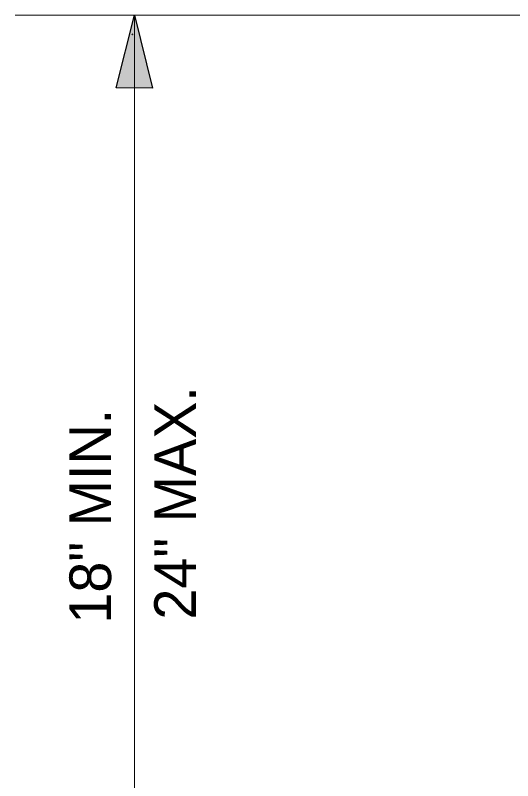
# Model space of a CAD drawing. Extents: x -7173 to 22381, y -5981 to 22381.
# Drawn here: x -4516 to -3202, y -171 to 1850 of the extents above; entities that cross this region are included whole.
import ezdxf

# ---------------------------------------------------------------- set-up
doc = ezdxf.new("R2010")
doc.units = 0
doc.header["$LTSCALE"] = 44
doc.layers.add('8', color=7, linetype='Continuous', lineweight=25)

msp = doc.modelspace()

# ---------------------------------------------------------------- hatches: boundary and pattern name
at = {"layer": '8'}
msp.add_hatch(color=256, dxfattribs=at).paths.add_polyline_path([(-4249.45, 1658.09), (-4200.83, 1849.93), (-4153.45, 1657.78)])

# ---------------------------------------------------------------- linework, layer by layer
at = {"layer": '8', "lineweight": 13}
for p, q in [((-2365.29, 1849.93), (-4515.95, 1849.93)), ((-4200.83, 1849.93), (-4200.83, -746.35))]:
    msp.add_line(p, q, dxfattribs=at)
at = {"layer": '8'}
for points in [[(-4249.45, 1658.09), (-4200.83, 1849.93), (-4153.45, 1657.78)], [(-4207.05, 1800.13), (-4207.07, 1800.17), (-4207.07, 1800.2), (-4207.05, 1800.22), (-4207.02, 1800.22), (-4206.99, 1800.19), (-4206.97, 1800.15), (-4206.97, 1800.11), (-4206.98, 1800.09), (-4207.01, 1800.09), (-4207.04, 1800.11)], [(-4207.05, 1800.13), (-4207.07, 1800.17), (-4207.07, 1800.2), (-4207.05, 1800.22), (-4207.02, 1800.22), (-4206.99, 1800.19), (-4206.97, 1800.15), (-4206.97, 1800.11), (-4206.98, 1800.09), (-4207.01, 1800.09), (-4207.04, 1800.11)], [(-4207.03, 1799.99), (-4207.06, 1800.01), (-4207.06, 1800.04), (-4207.04, 1800.06), (-4207, 1800.06), (-4206.99, 1800.04), (-4206.99, 1800.01), (-4207, 1799.99)], [(-4207.03, 1799.99), (-4207.06, 1800.01), (-4207.06, 1800.04), (-4207.04, 1800.06), (-4207, 1800.06), (-4206.99, 1800.04), (-4206.99, 1800.01), (-4207, 1799.99)], [(-4207.04, 1799.92), (-4207.06, 1799.93), (-4207.06, 1799.95), (-4207.04, 1799.96), (-4207.02, 1799.96), (-4207.01, 1799.95), (-4207.01, 1799.93), (-4207.02, 1799.92)], [(-4207.04, 1799.92), (-4207.06, 1799.93), (-4207.06, 1799.95), (-4207.04, 1799.96), (-4207.02, 1799.96), (-4207.01, 1799.95), (-4207.01, 1799.93), (-4207.02, 1799.92)], [(-4207.02, 1799.79), (-4207.05, 1799.81), (-4207.06, 1799.84), (-4207.03, 1799.87), (-4207, 1799.86), (-4206.98, 1799.84), (-4206.98, 1799.81), (-4207, 1799.79)], [(-4207.02, 1799.79), (-4207.05, 1799.81), (-4207.06, 1799.84), (-4207.03, 1799.87), (-4207, 1799.86), (-4206.98, 1799.84), (-4206.98, 1799.81), (-4207, 1799.79)], [(-4207.04, 1799.61), (-4207.06, 1799.62), (-4207.06, 1799.64), (-4207.05, 1799.66), (-4207.03, 1799.66), (-4207.02, 1799.64), (-4207.02, 1799.62), (-4207.03, 1799.61)], [(-4207.04, 1799.61), (-4207.06, 1799.62), (-4207.06, 1799.64), (-4207.05, 1799.66), (-4207.03, 1799.66), (-4207.02, 1799.64), (-4207.02, 1799.62), (-4207.03, 1799.61)], [(-4207.02, 1799.67), (-4207.04, 1799.7), (-4207.03, 1799.74), (-4207.02, 1799.76), (-4206.99, 1799.76), (-4206.95, 1799.73), (-4206.93, 1799.69), (-4206.93, 1799.65), (-4206.95, 1799.63), (-4206.98, 1799.63), (-4207.01, 1799.65)], [(-4207.02, 1799.67), (-4207.04, 1799.7), (-4207.03, 1799.74), (-4207.02, 1799.76), (-4206.99, 1799.76), (-4206.95, 1799.73), (-4206.93, 1799.69), (-4206.93, 1799.65), (-4206.95, 1799.63), (-4206.98, 1799.63), (-4207.01, 1799.65)], [(-4206.99, 1799.88), (-4207, 1799.92), (-4207, 1799.95), (-4206.99, 1799.97), (-4206.96, 1799.97), (-4206.92, 1799.94), (-4206.9, 1799.9), (-4206.9, 1799.87), (-4206.92, 1799.85), (-4206.95, 1799.84), (-4206.97, 1799.86)], [(-4206.99, 1799.88), (-4207, 1799.92), (-4207, 1799.95), (-4206.99, 1799.97), (-4206.96, 1799.97), (-4206.92, 1799.94), (-4206.9, 1799.9), (-4206.9, 1799.87), (-4206.92, 1799.85), (-4206.95, 1799.84), (-4206.97, 1799.86)], [(-4206.95, 1799.75), (-4206.98, 1799.77), (-4206.98, 1799.8), (-4206.95, 1799.83), (-4206.92, 1799.82), (-4206.9, 1799.8), (-4206.9, 1799.77), (-4206.92, 1799.76)], [(-4206.95, 1799.75), (-4206.98, 1799.77), (-4206.98, 1799.8), (-4206.95, 1799.83), (-4206.92, 1799.82), (-4206.9, 1799.8), (-4206.9, 1799.77), (-4206.92, 1799.76)], [(-4206.94, 1800.01), (-4206.97, 1800.03), (-4206.97, 1800.06), (-4206.95, 1800.08), (-4206.91, 1800.08), (-4206.9, 1800.06), (-4206.9, 1800.03), (-4206.91, 1800.01)], [(-4206.94, 1800.01), (-4206.97, 1800.03), (-4206.97, 1800.06), (-4206.95, 1800.08), (-4206.91, 1800.08), (-4206.9, 1800.06), (-4206.9, 1800.03), (-4206.91, 1800.01)], [(-4206.92, 1800.12), (-4206.95, 1800.14), (-4206.95, 1800.18), (-4206.93, 1800.2), (-4206.9, 1800.2), (-4206.88, 1800.17), (-4206.88, 1800.14), (-4206.9, 1800.13)], [(-4206.92, 1800.12), (-4206.95, 1800.14), (-4206.95, 1800.18), (-4206.93, 1800.2), (-4206.9, 1800.2), (-4206.88, 1800.17), (-4206.88, 1800.14), (-4206.9, 1800.13)], [(-4206.87, 1799.62), (-4206.9, 1799.64), (-4206.9, 1799.67), (-4206.88, 1799.69), (-4206.84, 1799.69), (-4206.83, 1799.67), (-4206.83, 1799.64), (-4206.84, 1799.62)], [(-4206.87, 1799.62), (-4206.9, 1799.64), (-4206.9, 1799.67), (-4206.88, 1799.69), (-4206.84, 1799.69), (-4206.83, 1799.67), (-4206.83, 1799.64), (-4206.84, 1799.62)], [(-4206.85, 1800.05), (-4206.82, 1800.07), (-4206.78, 1800.06), (-4206.76, 1800.05), (-4206.76, 1800.02), (-4206.79, 1799.98), (-4206.83, 1799.96), (-4206.87, 1799.96), (-4206.89, 1799.98), (-4206.89, 1800.01), (-4206.87, 1800.03)], [(-4206.85, 1800.05), (-4206.82, 1800.07), (-4206.78, 1800.06), (-4206.76, 1800.05), (-4206.76, 1800.02), (-4206.79, 1799.98), (-4206.83, 1799.96), (-4206.87, 1799.96), (-4206.89, 1799.98), (-4206.89, 1800.01), (-4206.87, 1800.03)], [(-4206.85, 1799.84), (-4206.81, 1799.85), (-4206.77, 1799.85), (-4206.76, 1799.83), (-4206.76, 1799.8), (-4206.78, 1799.77), (-4206.82, 1799.75), (-4206.86, 1799.75), (-4206.88, 1799.76), (-4206.89, 1799.79), (-4206.87, 1799.82)], [(-4206.85, 1799.84), (-4206.81, 1799.85), (-4206.77, 1799.85), (-4206.76, 1799.83), (-4206.76, 1799.8), (-4206.78, 1799.77), (-4206.82, 1799.75), (-4206.86, 1799.75), (-4206.88, 1799.76), (-4206.89, 1799.79), (-4206.87, 1799.82)], [(-4206.82, 1799.87), (-4206.85, 1799.89), (-4206.85, 1799.93), (-4206.83, 1799.95), (-4206.79, 1799.95), (-4206.78, 1799.93), (-4206.78, 1799.89), (-4206.79, 1799.88)], [(-4206.82, 1799.87), (-4206.85, 1799.89), (-4206.85, 1799.93), (-4206.83, 1799.95), (-4206.79, 1799.95), (-4206.78, 1799.93), (-4206.78, 1799.89), (-4206.79, 1799.88)], [(-4206.81, 1799.69), (-4206.83, 1799.7), (-4206.83, 1799.72), (-4206.81, 1799.73), (-4206.79, 1799.73), (-4206.78, 1799.72), (-4206.79, 1799.7), (-4206.79, 1799.69)], [(-4206.81, 1799.69), (-4206.83, 1799.7), (-4206.83, 1799.72), (-4206.81, 1799.73), (-4206.79, 1799.73), (-4206.78, 1799.72), (-4206.79, 1799.7), (-4206.79, 1799.69)], [(-4206.77, 1799.61), (-4206.8, 1799.63), (-4206.8, 1799.66), (-4206.77, 1799.69), (-4206.74, 1799.68), (-4206.72, 1799.66), (-4206.73, 1799.63), (-4206.74, 1799.61)], [(-4206.77, 1799.61), (-4206.8, 1799.63), (-4206.8, 1799.66), (-4206.77, 1799.69), (-4206.74, 1799.68), (-4206.72, 1799.66), (-4206.73, 1799.63), (-4206.74, 1799.61)], [(-4206.74, 1799.7), (-4206.77, 1799.72), (-4206.77, 1799.75), (-4206.75, 1799.78), (-4206.71, 1799.77), (-4206.69, 1799.75), (-4206.7, 1799.72), (-4206.71, 1799.7)], [(-4206.74, 1799.7), (-4206.77, 1799.72), (-4206.77, 1799.75), (-4206.75, 1799.78), (-4206.71, 1799.77), (-4206.69, 1799.75), (-4206.7, 1799.72), (-4206.71, 1799.7)], [(-4206.72, 1800.04), (-4206.75, 1800.07), (-4206.75, 1800.1), (-4206.73, 1800.12), (-4206.7, 1800.12), (-4206.68, 1800.1), (-4206.68, 1800.06), (-4206.7, 1800.05)], [(-4206.72, 1800.04), (-4206.75, 1800.07), (-4206.75, 1800.1), (-4206.73, 1800.12), (-4206.7, 1800.12), (-4206.68, 1800.1), (-4206.68, 1800.06), (-4206.7, 1800.05)], [(-4206.72, 1799.96), (-4206.75, 1799.98), (-4206.75, 1800.01), (-4206.73, 1800.04), (-4206.7, 1800.03), (-4206.68, 1800.01), (-4206.68, 1799.98), (-4206.7, 1799.96)], [(-4206.72, 1799.96), (-4206.75, 1799.98), (-4206.75, 1800.01), (-4206.73, 1800.04), (-4206.7, 1800.03), (-4206.68, 1800.01), (-4206.68, 1799.98), (-4206.7, 1799.96)], [(-4206.72, 1799.84), (-4206.74, 1799.88), (-4206.73, 1799.92), (-4206.72, 1799.93), (-4206.69, 1799.93), (-4206.65, 1799.91), (-4206.63, 1799.87), (-4206.63, 1799.83), (-4206.65, 1799.81), (-4206.68, 1799.81), (-4206.71, 1799.82)], [(-4206.72, 1799.84), (-4206.74, 1799.88), (-4206.73, 1799.92), (-4206.72, 1799.93), (-4206.69, 1799.93), (-4206.65, 1799.91), (-4206.63, 1799.87), (-4206.63, 1799.83), (-4206.65, 1799.81), (-4206.68, 1799.81), (-4206.71, 1799.82)], [(-4206.71, 1800.14), (-4206.73, 1800.15), (-4206.73, 1800.17), (-4206.72, 1800.19), (-4206.7, 1800.18), (-4206.69, 1800.17), (-4206.69, 1800.15), (-4206.7, 1800.14)], [(-4206.71, 1800.14), (-4206.73, 1800.15), (-4206.73, 1800.17), (-4206.72, 1800.19), (-4206.7, 1800.18), (-4206.69, 1800.17), (-4206.69, 1800.15), (-4206.7, 1800.14)], [(-4206.67, 1799.69), (-4206.63, 1799.71), (-4206.59, 1799.7), (-4206.57, 1799.69), (-4206.57, 1799.66), (-4206.6, 1799.62), (-4206.64, 1799.6), (-4206.68, 1799.6), (-4206.7, 1799.62), (-4206.7, 1799.65), (-4206.69, 1799.67)], [(-4206.67, 1799.69), (-4206.63, 1799.71), (-4206.59, 1799.7), (-4206.57, 1799.69), (-4206.57, 1799.66), (-4206.6, 1799.62), (-4206.64, 1799.6), (-4206.68, 1799.6), (-4206.7, 1799.62), (-4206.7, 1799.65), (-4206.69, 1799.67)], [(-4206.65, 1800.07), (-4206.67, 1800.09), (-4206.67, 1800.11), (-4206.65, 1800.12), (-4206.63, 1800.12), (-4206.62, 1800.11), (-4206.62, 1800.09), (-4206.63, 1800.08)], [(-4206.65, 1800.07), (-4206.67, 1800.09), (-4206.67, 1800.11), (-4206.65, 1800.12), (-4206.63, 1800.12), (-4206.62, 1800.11), (-4206.62, 1800.09), (-4206.63, 1800.08)], [(-4206.65, 1799.96), (-4206.67, 1800), (-4206.66, 1800.04), (-4206.65, 1800.06), (-4206.62, 1800.05), (-4206.58, 1800.03), (-4206.56, 1799.99), (-4206.56, 1799.95), (-4206.58, 1799.93), (-4206.61, 1799.93), (-4206.63, 1799.94)], [(-4206.65, 1799.96), (-4206.67, 1800), (-4206.66, 1800.04), (-4206.65, 1800.06), (-4206.62, 1800.05), (-4206.58, 1800.03), (-4206.56, 1799.99), (-4206.56, 1799.95), (-4206.58, 1799.93), (-4206.61, 1799.93), (-4206.63, 1799.94)], [(-4206.64, 1799.71), (-4206.67, 1799.73), (-4206.67, 1799.76), (-4206.65, 1799.79), (-4206.61, 1799.78), (-4206.6, 1799.76), (-4206.6, 1799.73), (-4206.61, 1799.71)], [(-4206.64, 1799.71), (-4206.67, 1799.73), (-4206.67, 1799.76), (-4206.65, 1799.79), (-4206.61, 1799.78), (-4206.6, 1799.76), (-4206.6, 1799.73), (-4206.61, 1799.71)], [(-4206.63, 1800.16), (-4206.65, 1800.17), (-4206.65, 1800.19), (-4206.64, 1800.2), (-4206.62, 1800.2), (-4206.61, 1800.19), (-4206.61, 1800.17), (-4206.62, 1800.16)], [(-4206.63, 1800.16), (-4206.65, 1800.17), (-4206.65, 1800.19), (-4206.64, 1800.2), (-4206.62, 1800.2), (-4206.61, 1800.19), (-4206.61, 1800.17), (-4206.62, 1800.16)], [(-4206.61, 1799.87), (-4206.63, 1799.88), (-4206.63, 1799.9), (-4206.62, 1799.92), (-4206.6, 1799.91), (-4206.59, 1799.9), (-4206.59, 1799.88), (-4206.6, 1799.87)], [(-4206.61, 1799.87), (-4206.63, 1799.88), (-4206.63, 1799.9), (-4206.62, 1799.92), (-4206.6, 1799.91), (-4206.59, 1799.9), (-4206.59, 1799.88), (-4206.6, 1799.87)], [(-4206.57, 1800.19), (-4206.53, 1800.2), (-4206.49, 1800.2), (-4206.48, 1800.19), (-4206.48, 1800.16), (-4206.5, 1800.12), (-4206.54, 1800.1), (-4206.58, 1800.1), (-4206.6, 1800.12), (-4206.6, 1800.15), (-4206.59, 1800.17)], [(-4206.57, 1800.19), (-4206.53, 1800.2), (-4206.49, 1800.2), (-4206.48, 1800.19), (-4206.48, 1800.16), (-4206.5, 1800.12), (-4206.54, 1800.1), (-4206.58, 1800.1), (-4206.6, 1800.12), (-4206.6, 1800.15), (-4206.59, 1800.17)], [(-4206.58, 1799.83), (-4206.6, 1799.84), (-4206.6, 1799.86), (-4206.58, 1799.87), (-4206.56, 1799.87), (-4206.55, 1799.86), (-4206.55, 1799.84), (-4206.56, 1799.83)], [(-4206.58, 1799.83), (-4206.6, 1799.84), (-4206.6, 1799.86), (-4206.58, 1799.87), (-4206.56, 1799.87), (-4206.55, 1799.86), (-4206.55, 1799.84), (-4206.56, 1799.83)], [(-4206.57, 1799.72), (-4206.59, 1799.76), (-4206.58, 1799.8), (-4206.57, 1799.81), (-4206.54, 1799.81), (-4206.5, 1799.79), (-4206.48, 1799.75), (-4206.48, 1799.71), (-4206.5, 1799.69), (-4206.53, 1799.69), (-4206.55, 1799.7)], [(-4206.57, 1799.72), (-4206.59, 1799.76), (-4206.58, 1799.8), (-4206.57, 1799.81), (-4206.54, 1799.81), (-4206.5, 1799.79), (-4206.48, 1799.75), (-4206.48, 1799.71), (-4206.5, 1799.69), (-4206.53, 1799.69), (-4206.55, 1799.7)], [(-4206.54, 1800.01), (-4206.57, 1800.04), (-4206.57, 1800.07), (-4206.54, 1800.09), (-4206.51, 1800.09), (-4206.49, 1800.07), (-4206.49, 1800.03), (-4206.51, 1800.02)], [(-4206.54, 1800.01), (-4206.57, 1800.04), (-4206.57, 1800.07), (-4206.54, 1800.09), (-4206.51, 1800.09), (-4206.49, 1800.07), (-4206.49, 1800.03), (-4206.51, 1800.02)], [(-4206.52, 1799.6), (-4206.55, 1799.62), (-4206.56, 1799.66), (-4206.53, 1799.68), (-4206.5, 1799.68), (-4206.48, 1799.65), (-4206.48, 1799.62), (-4206.5, 1799.61)], [(-4206.52, 1799.6), (-4206.55, 1799.62), (-4206.56, 1799.66), (-4206.53, 1799.68), (-4206.5, 1799.68), (-4206.48, 1799.65), (-4206.48, 1799.62), (-4206.5, 1799.61)], [(-4206.51, 1799.93), (-4206.54, 1799.95), (-4206.55, 1799.99), (-4206.52, 1800.01), (-4206.49, 1800.01), (-4206.47, 1799.99), (-4206.47, 1799.95), (-4206.49, 1799.94)], [(-4206.51, 1799.93), (-4206.54, 1799.95), (-4206.55, 1799.99), (-4206.52, 1800.01), (-4206.49, 1800.01), (-4206.47, 1799.99), (-4206.47, 1799.95), (-4206.49, 1799.94)], [(-4206.51, 1799.82), (-4206.54, 1799.85), (-4206.54, 1799.88), (-4206.52, 1799.9), (-4206.49, 1799.9), (-4206.47, 1799.88), (-4206.47, 1799.84), (-4206.49, 1799.83)], [(-4206.51, 1799.82), (-4206.54, 1799.85), (-4206.54, 1799.88), (-4206.52, 1799.9), (-4206.49, 1799.9), (-4206.47, 1799.88), (-4206.47, 1799.84), (-4206.49, 1799.83)]]:
    msp.add_lwpolyline(points, close=True, dxfattribs=at)
msp.add_lwpolyline([(-4206.84, 1800.17), (-4206.8, 1800.19), (-4206.76, 1800.19), (-4206.74, 1800.17), (-4206.74, 1800.14), (-4206.77, 1800.11), (-4206.81, 1800.09), (-4206.85, 1800.09), (-4206.87, 1800.1), (-4206.87, 1800.13), (-4206.85, 1800.16), (-4206.83, 1800.18)], dxfattribs=at)
msp.add_lwpolyline([(-4206.84, 1800.17), (-4206.8, 1800.19), (-4206.76, 1800.19), (-4206.74, 1800.17), (-4206.74, 1800.14), (-4206.77, 1800.11), (-4206.81, 1800.09), (-4206.85, 1800.09), (-4206.87, 1800.1), (-4206.87, 1800.13), (-4206.85, 1800.16), (-4206.83, 1800.18)], dxfattribs=at)

# ---------------------------------------------------------------- texts
for s, p in [('24" MAX.', (-4038.97, 254.56)), ('18" MIN.', (-4262.99, 243.95))]:
    msp.add_text(s, height=110, rotation=90, dxfattribs=at).set_placement(p)

doc.saveas('drawing.dxf')
